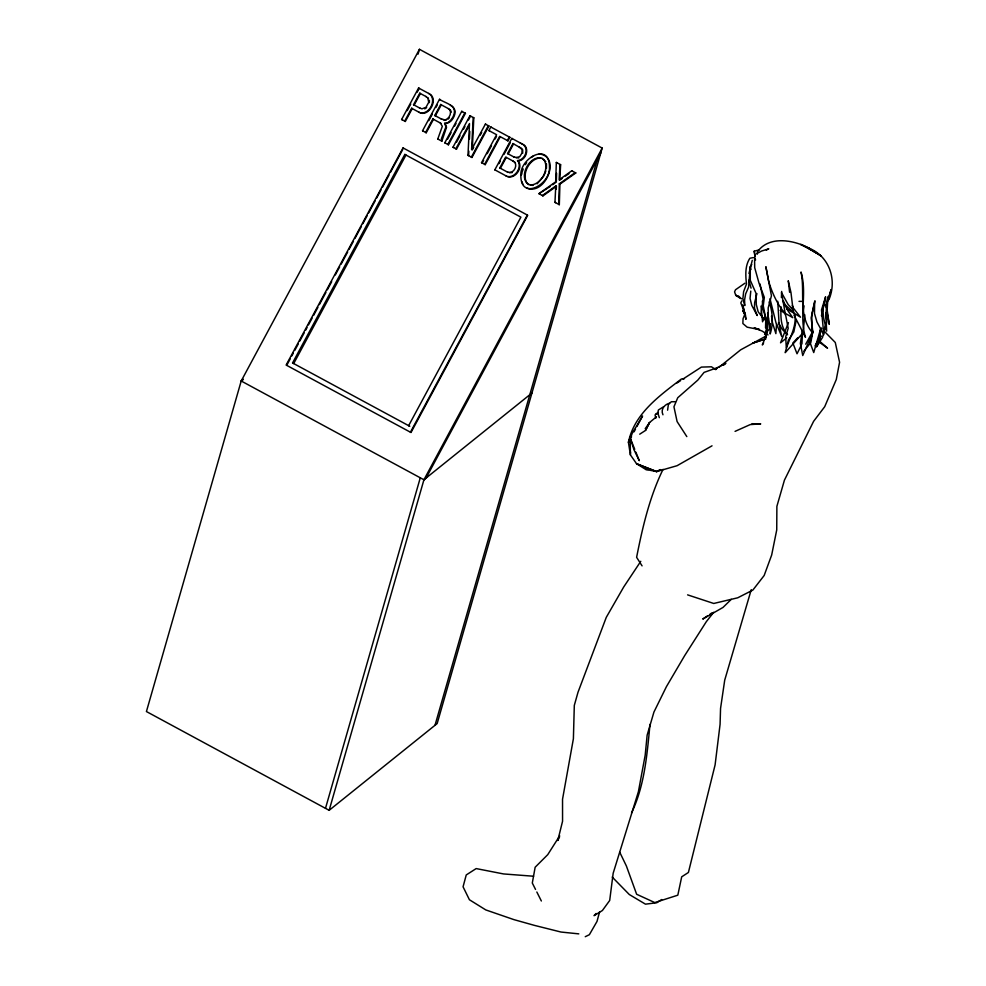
<?xml version="1.0" encoding="UTF-8"?>
<svg xmlns="http://www.w3.org/2000/svg" width="986" height="986" viewBox="0 0 986 986"><rect width="100%" height="100%" fill="white"/><g stroke="black" fill="none" stroke-linecap="round" stroke-linejoin="round"><path stroke-width="1.48" d="M765.395 315.914L766.763 334.266L767.847 320.857M781.035 306.769C780.641 316.506 780.431 327.142 787.543 334.759L781.972 329.053L778.496 322.632M429.354 102.606L429.415 100.301M575.799 172.957L575.171 172.636L559.321 183.803L558.692 204.361L559.321 204.681L559.937 184.136L575.799 172.957L571.757 170.788L559.124 179.834L560.011 164.44L560.627 164.761L559.752 180.167L562.045 178.515M827.118 304.267L826.983 308.84L829.263 324.345L827.044 312.377L827.636 301.987L831.099 289.625L826.736 303.984L825.911 314.941L826.638 331.136L823.618 317.923L822.817 309.074L825.59 296.798L821.486 309.961L823.828 334.71L816.938 321.929L814.473 313.462L814.658 301.469L811.86 314.411L811.835 331.925C797.884 314.978 805.266 291.794 801.002 272C807.448 293.384 798.82 315.828 805.5 337.298L793.89 314.941M821.424 315.754L825.467 298.635M556.954 162.776L556.326 162.444L555.673 181.831L538.948 193.687L542.99 195.857L556.387 186.317L555.771 185.984L542.362 195.536L542.99 195.857M556.289 182.163L556.597 173.216M767.897 320.388L767.663 327.155L764.618 334.5L769.216 329.275L770.584 323.753M781.405 297.562L781.676 291.425M473.711 147.271L472.269 149.946L473.822 117.839L473.206 117.519L471.579 149.589L485.395 124.113L488.933 126.011L471.961 157.464L467.98 155.332L469.496 123.533L455.877 148.787L456.506 149.12L469.41 125.197M468.831 151.117L468.609 155.652L467.98 155.332M469.435 139.026L469.804 131.458M559.321 204.681L554.958 202.327L555.771 185.984M556.24 189.287L556.387 186.317M801.926 344.003L802.505 332.689M630.547 451.945L630.387 454.854L636.574 463.74L645.657 469.398L656.639 471.591L677.062 465.712L712.028 445.82M631.348 437.427L631.508 434.518L642.564 415.981L636.907 426.519M650.008 724.39C647.062 754.302 644.696 785.472 631.533 812.92M546.441 168.507L546.454 163.824M750.777 291.104L750.05 298.45L751.8 305.438L757.199 315.545L754.475 308.174L754.635 302.616L756.915 293.618M667.596 410.176L668.36 404.593L671.343 401.733L675.151 401.733M444.563 123.09L445.918 126.874L441.457 138.632L441.827 141.183L446.547 127.206L445.191 123.423C450.59 123.496 459.846 110.001 450.355 105.169M802.998 313.203L804.071 305.845M803.43 328.979L804.835 314.891M820.857 329.497L819.28 338.555L815.077 345.815M441.827 141.183L437.784 139.001L442.332 126.294L440.348 123.028M812.637 332.639L810.8 342.623L803.812 351.201M757.088 254.277L757.605 251.59C769.721 234.976 794.765 240.239 810.282 248.743C829.744 257.309 837.176 280.394 828.893 299.744M521.68 174.436L522.112 172.254M748.966 273.479L752.269 260.341M793.767 332.196L796.207 320.314M821.683 328.264L816.605 346.727L822.521 337.434L825.8 324.653M815.003 300.742L811.145 317.911L812.809 331.715L809.974 342.389L813.733 352.569L820.598 328.88M825.898 305.278L828.006 296.576M522.654 153.286L522.716 149.909L521.52 148.381L512.966 143.562L507.568 153.557L514.322 157.205M599.599 911.803L597.011 921.429L589.369 934.703L585.253 936.7M751.246 589.69L724.722 680.106L720.556 708.416L720.076 724.377L715.096 764.914L688.401 872.474L681.696 876.825L677.813 895.189L654.778 902.572L636.636 894.253L626.381 865.991L619.689 852.114M418.064 54.144L419.444 49.3L602.175 148.073L437.155 723.576L329.151 810.319L146.421 711.547L241.2 381.003L419.444 49.3M325.491 808.335L420.282 477.791M329.151 810.319L423.931 479.763L602.175 148.073M434.999 725.302L597.233 159.547M823.593 332.898L826.897 321.843L825.763 312.735M788.43 322.632L780.53 342.82L786.791 337.804M522.481 171.145L523.221 168.939M745.145 313.56L743.05 318.725L742.865 323.531L747.178 327.192L759.257 329.534M765.161 315.606L762.56 321.793L761.019 306.091M544.284 174.732L545.837 171.022M813.24 331.395L802.752 355.539L800.373 343.461L802.382 330.224M663.048 469.348C649.577 496.969 642.527 527.3 636.611 557.312L642.071 565.865M820.056 330.778L821.252 328.215M559.53 836.929L557.793 840.528L562.562 821.239L562.538 799.227L573.396 738.736L574.308 705.409L577.993 692.295L606.279 617.347L623.731 586.953L640.777 561.305M816.605 346.727L820.327 339.122M801.322 345.223L797.033 353.764L792.843 342.992L797.674 337.841M816.457 344.213L820.549 336.115M645.571 430.352L649.564 422.501L656.466 416.795M630.547 438.388L628.427 442.332L630.387 454.854L630.202 437.981L631.508 434.518L628.427 442.332C634.134 413.787 659.597 395.657 681.4 378.994L684.432 378.686M634.084 431.794L635.489 429.156M405.332 121.451L404.704 121.118L411.643 108.25L412.259 108.583L405.332 121.451L401.635 119.466L418.594 88.001L419.223 88.333L417.103 92.265M407.206 110.617L410.743 104.06M413.541 104.726L419.765 93.189L420.393 93.51L414.169 105.058L413.541 104.726L420.172 108.3M286.741 365.35L290.365 358.608M291.819 355.909L293.261 353.21M294.715 350.511L298.339 343.769M299.793 341.07L304.144 332.972M305.598 330.273L307.04 327.574M308.495 324.875L312.118 318.133M313.573 315.434L317.923 307.336M319.365 304.637L325.898 292.497M327.34 289.798L331.69 281.7M335.314 274.958L339.665 266.861M341.119 264.162L347.651 252.022M349.093 249.322L353.444 241.225M354.898 238.526L361.418 226.386M362.873 223.686L367.223 215.589M368.678 212.89L375.198 200.75M376.652 198.05L381.003 189.953M382.445 187.254L388.977 175.114M390.419 172.414L402.744 149.478M292.559 362.947L404.827 154.432L405.973 155.036L293.717 363.538L292.559 362.947L409.782 426.272L408.635 425.681L520.891 217.166L404.827 154.432M426.235 132.753L425.619 132.42L432.854 118.986L433.483 119.318L426.235 132.753L422.55 130.768L439.51 99.303L440.138 99.635M428.824 120.612L432.361 114.056M435.898 107.499L437.303 104.873M434.764 115.461L440.68 104.491L441.297 104.824L435.381 115.793L434.764 115.461L441.777 119.244M445.191 123.423C450.331 123.583 453.782 118.406 454.916 113.846C456.666 105.034 444.723 103.086 439.51 99.303M461.744 111.319L465.441 113.316L448.47 144.769L444.785 142.785L461.744 111.319L462.372 111.652M447.533 139.186L451.058 132.629M454.595 126.072L456.013 123.447M456.506 149.12L452.981 147.222L469.94 115.756L470.568 116.089L468.449 120.021M456.432 142.304L459.969 135.748M463.494 129.191L464.911 126.565M480.231 135.181L481.686 132.494M500.296 136.697L485.235 164.637L481.538 162.653L496.599 134.712L488.92 130.571L490.818 127.034L491.447 127.367M483.596 160.324L482.166 162.986L481.538 162.653M487.183 153.668L491.484 145.681M495.071 139.038L496.513 136.376M509.873 137.325L509.244 137.005L507.346 140.53L507.975 140.85L509.873 137.325L490.818 127.034M506.594 176.186L494.836 169.839L511.796 138.373L512.424 138.706M498.99 163.614L500.407 160.989M503.945 154.432L510.304 142.637M508.11 172.451L499.803 167.965L505.67 157.082L513.299 161.199M506.299 157.415L500.42 168.298L499.803 167.965M507.679 176.531C515.555 177.961 522.518 166.782 517.588 160.57C524.503 160.25 529.556 149.268 523.356 144.831M505.966 175.853C514.211 180.869 523.837 167.743 518.205 160.903C526.364 160.533 530.653 146.717 521.742 143.783M410.422 432.213L527.325 215.071M600.794 152.904L426.075 478.037L423.931 479.775L241.2 381.003L243.357 379.265L241.188 381.003M805.71 344.188L812.181 332.504M816.445 344.373L821.067 336.078M763.62 342.869L762.338 344.977L766.196 335.08L766.097 337.495L765.21 332.282M525.378 164.662L526.635 162.628M559.691 835.845L547.748 854.652L535.151 867.236L532.304 883.037L535.534 889.446M751.763 264.482L750.284 266.762L748.584 287.111L745.638 293.927L744.566 300.027L744.8 305.586L742.865 298.807L743.617 291.646L746.501 284.03C745.515 275.513 744.911 265.739 749.865 258.258L753.341 257.568M543.767 175.964L537.111 183.803M793.015 333.317L788.48 339.973L786.273 347.639L785.682 336.904L788.208 328.264L785.731 315.557L783.623 311.453M645.201 428.725L649.564 422.501L645.51 430.451L639.704 434.185M713.716 612.257L706.309 621.698L684.641 655.678L666.413 686.675L653.94 712.052L647.136 735.186L645.189 755.14L638.398 791.709L613.169 873.239L609.693 900.477L602.397 910.509L594.053 915.686L596.148 913.467M715.676 369.676L717.648 367.544L725.881 363.218L723.65 365.128M802.801 333.095L785.189 352.68C788.134 339.751 796.725 328.338 794.95 314.485M741.829 300.866L740.806 302.887L744.8 313.215L742.692 304.957L745.946 319.365L745.441 315.027L742.889 310.565L745.441 315.027M448.174 119.084L449.172 118.024M818.713 338.112L820.66 336.029M731.279 599.34L723.021 607.425L702.747 619.06L707.504 615.868M719.373 366.965L740.646 349.845L766.085 336.004M715.885 368.998L717.648 367.544L704.09 372.388L697.78 380.14L677.739 397.74L673.943 406.787L677.099 421.564L686.823 436.613M423.931 479.763L531.947 393.02M658.291 412.505L655.086 414.896L655.776 418.249M658.143 412.678L655.924 414.33L658.18 412.641M744.923 283.216L735.519 289.748L734.558 291.868L735.778 295.307L740.56 298.475M565.496 176.05L568.934 173.585M531.171 157.538L533.709 155.726M550.324 186.391L538.948 193.687M552.715 184.702L555.106 183.014M424.781 108.916L426.667 107.585M709.883 614.266L712.262 612.676M676.988 382.999L680.66 380.571M683.113 378.944L701.379 367.1L711.448 366.792L715.244 369.232M661.692 899.528L656.75 902.757L645.473 904.162L629.302 894.524L612.195 877.047M663.529 406.774L658.402 409.979L657.798 412.949L659.338 417.67M669.445 403.225C664.305 404.556 660.447 409.498 662.962 414.786M756.952 253.55L761.475 251.073L768.797 248.817L766.307 250.099M735.063 431.363L750.235 424.584L760.724 423.894L751.973 423.709M764.606 339.159L752.873 343.091L765.962 338.839M754.906 256.335L754.216 251.22L759.269 249.84M509.491 172.723C513.558 172.427 516.541 167.694 515.555 163.824L514.409 162.123M512.091 172.673L507.482 172.119M516.109 157.772L519.844 156.552L522.025 152.953L522.099 149.576L519.092 146.877M518.759 157.982L513.694 156.873M648.578 469.225L645.657 469.398L648.505 469.459M799.005 301.346L803.294 301.408M443.306 119.799L445.462 119.848C449.148 118.517 451.711 113.649 449.949 109.988M446.079 120.181L441.149 118.912M540.673 157.92C529.728 158.093 521.15 174.029 527.005 183.273M530.283 185.048C541.228 184.875 549.806 168.939 543.952 159.707M533.032 185.442L528.176 184.283M539.132 153.939C561.761 156.33 545.159 195.894 526.931 188.092M533.599 876.234L503.575 873.941L476.164 868.58L466.242 874.952L463.063 886.796L469.422 899.75L485.802 909.93L513.977 919.642L534.511 925.398L561.022 932.041L578.794 933.865M420.381 112.811C429.046 114.721 436.601 100.695 430.253 94.496M759.417 329.41L754.191 327.894L762.301 331.148L768.045 334.944M687.599 594.866L713.753 603.469L737.725 597.799L752.86 590.072L764.162 575.504L771.668 555.032L776.734 529.913L776.882 506.348L784.437 480.133L813.598 421.342L824.715 406.688L836.288 379.524L839.579 362.269L835.278 342.475L823.68 330.643M419.543 107.979L421.983 108.854L426.038 107.252L428.725 102.273L427.825 98.021M739.525 296.663L735.778 295.307L738.699 296.638M542.781 158.697C530.283 153.237 517.379 177.184 528.804 184.604M418.668 112.059C428.688 118.591 439.645 98.267 428.7 93.46M465.441 113.316L464.813 112.983L447.854 144.437L448.47 144.769M485.395 124.113L486.024 124.433M488.933 126.011L488.304 125.678L471.345 157.144L471.961 157.464M571.757 170.788L572.385 171.108M488.92 130.571L489.549 130.892M512.966 143.562L513.583 143.882L508.197 153.89L507.568 153.557M517.588 160.57L518.205 160.903M517.539 160.656L518.168 160.989M559.321 183.803L559.937 184.136M401.635 119.466L402.263 119.799M422.55 130.768L423.179 131.101M437.784 139.001L438.4 139.334M444.785 142.785L445.413 143.118M452.981 147.222L453.609 147.543M485.235 164.637L484.607 164.305L499.668 136.376L507.975 140.85M494.836 169.839L495.453 170.171M554.958 202.327L555.574 202.66M418.594 88.001L429.329 93.793M469.94 115.756L473.822 117.839M511.796 138.373L520.781 143.229M556.326 162.444L560.627 164.761M419.765 93.189L426.396 96.764M440.68 104.491L448.913 108.928M432.854 118.986L440.976 123.361M411.643 108.25L419.296 112.392M520.152 142.896L522.37 144.104M780.111 310.331L792.744 317.677L788.295 311.305L784.03 303.441L783.562 300.94M512.671 160.866L515.037 162.456M820.327 342.881L827.537 348.157L818.7 340.441M542.152 158.364L545.788 161.778M739.66 297.365L741.595 298.82M425.767 96.431L428.454 98.353M448.285 108.608L450.577 110.321L451.243 112.121M786.779 308.877L800.509 317.184L793.385 308.125L792.337 305.389M764.421 319.821L758.185 311.822L756.311 304.575L755.991 293.236L750.284 280.283L750.284 266.762L750.999 269.498M782.564 300.841L785.867 305.463L793.866 312.747L792.362 307.312M762.351 316.679L760.97 314.596L763.078 298.955L760.033 283.956M744.874 314.965L742.889 310.565M536.828 892.01L541.351 900.994M634.737 449.333L630.202 437.981L633.912 449.616L639.273 460.684L635.871 452.18M521.804 181.535L522.851 184.148M755.584 259.959L754.573 257.42L754.697 267.65L759.01 283.118L764.323 297.378L762.917 308.519L765.814 318.429L765.543 327.845L768.254 317.874L768.193 307.928L771.446 295.775L765.875 266.713L768.562 280.887A34.732 11.499 69 0 0 785.238 313.499L781.504 292.559L788.147 304.551L793.064 309.851L790.969 292.534L788.258 280.739L789.601 292.3M769.105 301.913C772.802 311.921 773.455 323.802 770.189 333.971L770.029 326.612L767.601 313.043M769.992 298.721L775.957 322.693L781.75 336.583L779.125 324.308L777.744 301.26M827.439 316.37L828.265 319.193L827.759 316.346M748.892 280.16L751.073 288.159M755.177 256.027L754.216 251.22M825.713 304.933L826.219 307.78M826.736 310.639L827.242 313.486M767.663 313.831L768.39 318.256L766.295 326.021L765.789 318.651L762.338 301.087M771.508 316.013L772.506 322.866L775.871 333.638L776.574 323.741M520.842 175.2C520.485 201.119 550.385 184.604 549.485 167.447C549.905 141.466 519.942 158.056 520.842 175.2M403.04 147.9L286.125 365.042L411.002 432.521L527.732 215.281L403.04 147.9M660.583 469.595L656.639 471.591L636.574 463.74L656.639 471.591L660.571 469.644M808.2 247.917L800.731 244.405L815.866 252.601L808.2 247.917L821.313 256.089L808.2 247.917"/></g></svg>
